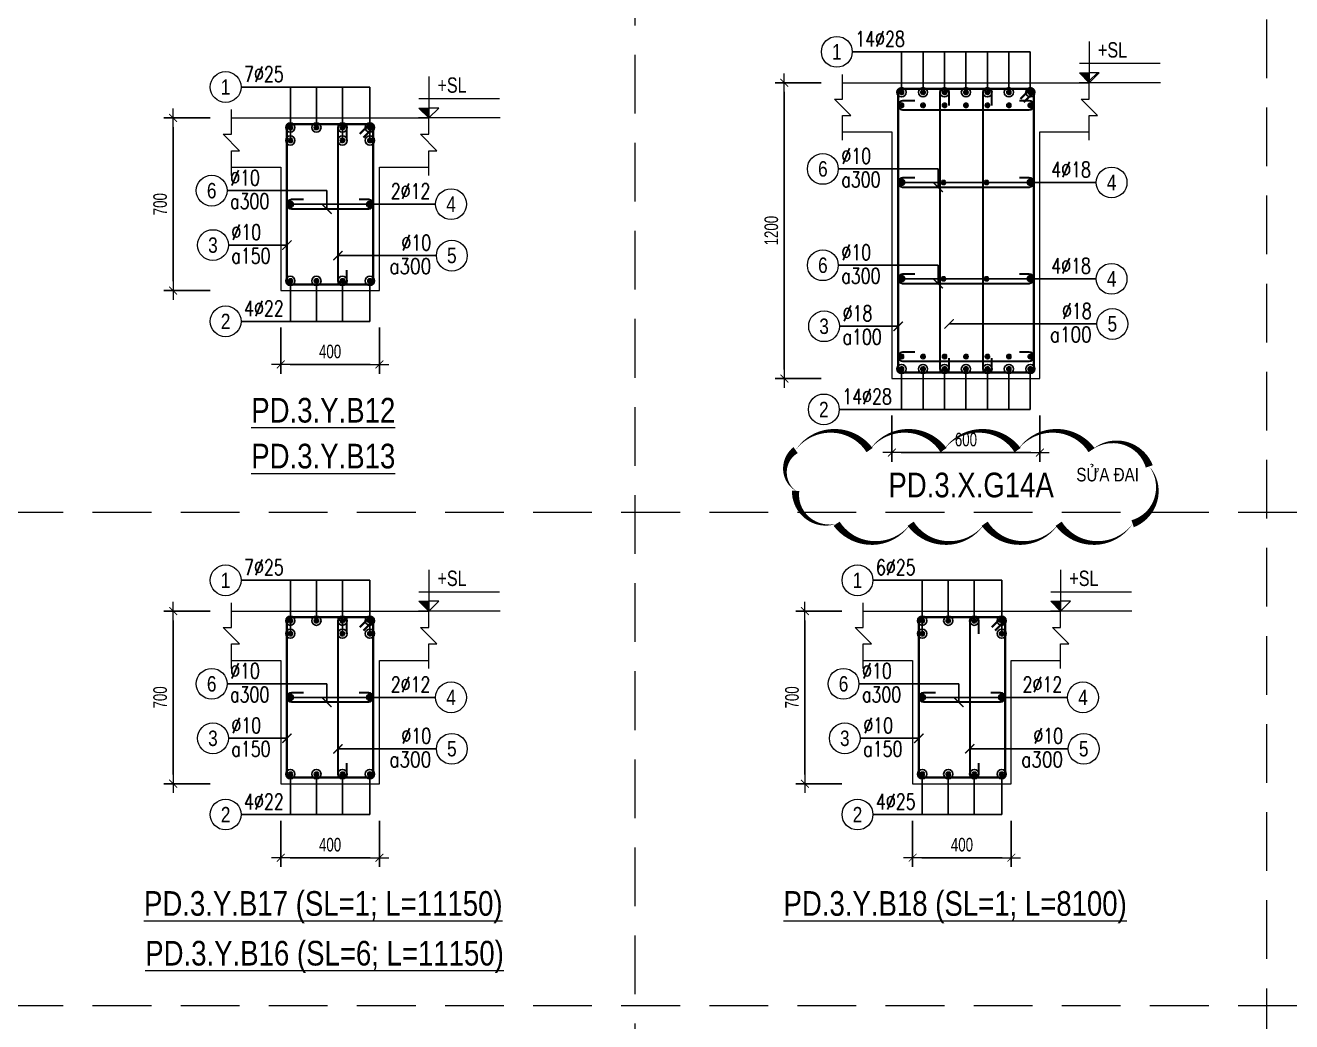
# Model space of a CAD drawing. Header units: millimetres. Extents: x 0 to 264070, y -218202 to 27271.
# Drawn here: x 253915 to 259048, y -197213 to -193173 of the extents above; entities that cross this region are included whole.
import ezdxf
from ezdxf.enums import TextEntityAlignment as Align

# ---------------------------------------------------------------- set-up
doc = ezdxf.new("R2010")
doc.units = ezdxf.units.MM
doc.header["$PDMODE"] = 3
doc.linetypes.add('HIDDEN2', pattern=[4.762499999999999, 3.175, -1.5875])
doc.layers.get('0').update_dxf_attribs({"lineweight": 20})
doc.layers.get('Defpoints').update_dxf_attribs({"color": 151, "lineweight": 9})
for name, color, linetype, lineweight in [('00-TT.Text', 4, 'Continuous', 13), ('NDC_S_ANNO', 7, 'Continuous', 20), ('NDC_S_CONTINUOUS', 3, 'Continuous', 20), ('NDC_S_DIM', 1, 'Continuous', 15), ('NDC_S_HIDDEN', 8, 'HIDDEN2', 13), ('NDC_S_REBAR', 4, 'Continuous', 35), ('NDC_S_STIRRUP', 4, 'Continuous', 40), ('NDC_S_TEXT SYMBOL', 7, 'Continuous', 20), ('NDC_S_THIN LINE', 8, 'Continuous', 9), ('NDC_S_VN TEXT', 7, 'Continuous', 20)]:
    doc.layers.add(name, color=color, linetype=linetype, lineweight=lineweight)
doc.layers.add('2020-08-27', color=3, linetype='Continuous', lineweight=20, plot=False)
doc.styles.add('ARIAL', font='arial.ttf', dxfattribs={"width": 0.8})
doc.styles.add('NDC_ANNO', font='', dxfattribs={"width": 0.8})
doc.styles.add('NDC_DIM', font='', dxfattribs={"width": 0.75})
doc.styles.add('NDC_EN TXT', font='romans.shx', dxfattribs={"width": 0.8})
doc.styles.get('NDC_ANNO').set_extended_font_data('Dotum')
doc.styles.get('NDC_DIM').set_extended_font_data('Dotum')
doc.dimstyles.new('NDC_dim_25', dxfattribs={"dimscale": 25, "dimtxt": 2.2, "dimasz": 1.5, "dimexe": 1.5, "dimexo": 2.5, "dimgap": 1, "dimtad": 1, "dimdec": 0, "dimzin": 0, "dimdsep": 46, "dimtxsty": 'NDC_DIM', "dimblk": 'DIMMARK', "dimcen": 0.09, "dimdle": 1.2, "dimclrd": 1, "dimclre": 1, "dimclrt": 3, "dimadec": 0, "dimazin": 0, "dimtfac": 1, "dimtdec": 0, "dimtix": 1, "dimtofl": 0, "dimtmove": 0, "dimatfit": 3, "dimfxl": 6, "dimfxlon": 1, "dimtolj": 1, "dimtzin": 0, "dimarcsym": 0})

# ---------------------------------------------------------------- blocks, each defined once
blk = doc.blocks.new('DIMMARK')
at = {"layer": 'NDC_S_DIM', "color": 1}
blk.add_line((-1.5, 0), (1, 0), dxfattribs=at)
at = {"layer": 'NDC_S_DIM', "color": 2, "const_width": 0.1}
blk.add_lwpolyline([(-0.4242640687119285, -0.4242640687119285), (0.4242640687119285, 0.4242640687119285)], dxfattribs=at)
blk = doc.blocks.new('kata_block_THEP')
at = {"layer": 'NDC_S_REBAR', "color": 0}
for p, q in [((-0.5, 0), (0.5, 0)), ((-0.3535533905960619, 0.353553390592424), (0.3535533905960619, -0.353553390592424)), ((0.3535533905960619, 0.353553390592424), (-0.3535533905960619, -0.353553390592424)), ((0, 0.5), (0, -0.5))]:
    blk.add_line(p, q, dxfattribs=at)
at = {"layer": 'NDC_S_REBAR', "color": 0, "const_width": 0.08333333333333334}
blk.add_lwpolyline([(-0.5, -1.818989403545856e-12, 1), (0.5000000000145519, -1.818989403545856e-12, 1), (-0.5, -1.818989403545856e-12, 1)], format="xyb", dxfattribs=at)
blk = doc.blocks.new('kata_block_TD')
at = {"color": 6, "linetype": 'ByBlock', "lineweight": -2, "style": 'ARIAL', "width": 0.8}
blk.add_attdef('SECTDET2', text='', height=5, dxfattribs=at).set_placement((0, 7.970649532882817), align=Align.CENTER)
at = {"color": 0, "linetype": 'ByBlock', "lineweight": -2, "style": 'ARIAL', "width": 0.8}
blk.add_attdef('SECTDET1', text='', height=5, dxfattribs=at).set_placement((0, 1.470649532882817), align=Align.CENTER)
at = {"color": 3, "lineweight": 25, "style": 'ARIAL', "width": 0.8}
blk.add_attdef('SSCALE', text='', height=2.5, dxfattribs=at).set_placement((0, -3.998868953555331), align=Align.CENTER)
blk = doc.blocks.new('kata_block_CT')
at = {"layer": 'NDC_S_ANNO'}
blk.add_hatch(color=3, dxfattribs=at).paths.add_polyline_path([(0, 1.596954857557648), (-1.612010908633238, 1.596954857557648), (0, 0)])
at = {"layer": 'NDC_S_ANNO', "ltscale": 50}
h = blk.add_hatch(dxfattribs=at)
h.set_pattern_fill('ANSI31', color=256, scale=1.406250541793835, style=0)
h.set_pattern_definition([(45.00000000000001, (0, 5.456968210637569e-12), (-3.157122508925224, 3.157122508925225), [])])
h.paths.add_polyline_path([(0, 1.596954857557648), (0, 0), (1.612010908924276, 1.596954857557648)])
for p, q in [((-1.592704896858777, 3.140833880479477), (11.46947077315417, 3.140833880479477)), ((11.56125648126181, 5.456968210637569e-12), (-1.63869572513795, 5.456968210637569e-12))]:
    blk.add_line(p, q, dxfattribs=at)
for points in [[(0, 6.69495074864426), (0, 0)], [(0, 0), (-1.612010908924276, 1.596954857557648), (0, 1.596954857557648)], [(0, 0), (1.612010908924276, 1.596954857557648), (0, 1.596954857557648)]]:
    blk.add_lwpolyline(points, dxfattribs=at)
at = {"layer": 'NDC_S_ANNO', "color": 8, "ltscale": 50}
blk.add_lwpolyline([(0, 0), (-1.612010908633238, 1.596954857557648), (0, 1.596954857557648)], dxfattribs=at)
at = {"layer": 'NDC_S_TEXT SYMBOL', "color": 3, "style": 'NDC_ANNO', "width": 0.8}
blk.add_attdef('CT', (1.409564409346785, 4.068271311703938), '', height=2.5, dxfattribs=at)
blk = doc.blocks.new('*D697')
at = {"layer": 'Defpoints', "color": 0, "transparency": 16777216}
for p in [(254950.3534759438, -194248.3408026063), (255350.3534759438, -194248.3408026063), (255350.3534759438, -194548.3408026063)]:
    blk.add_point(p, dxfattribs=at)
at = {"layer": 'NDC_S_DIM', "color": 1, "lineweight": -2, "transparency": 16777216}
for p, q in [((254950.3534759438, -194398.3408026063), (254950.3534759438, -194585.8408026063)), ((255350.3534759438, -194398.3408026063), (255350.3534759438, -194585.8408026063)), ((254987.8534759438, -194548.3408026063), (255312.8534759438, -194548.3408026063))]:
    blk.add_line(p, q, dxfattribs=at)
at = {"layer": 'NDC_S_DIM', "color": 1, "lineweight": -2, "transparency": 16777216, "xscale": 37.5, "yscale": 37.5, "zscale": 37.5, "rotation": 180}
blk.add_blockref('DIMMARK', (254950.3534759438, -194548.3408026063), dxfattribs=at)
at = {"layer": 'NDC_S_DIM', "color": 1, "lineweight": -2, "transparency": 16777216, "xscale": 37.5, "yscale": 37.5, "zscale": 37.5}
blk.add_blockref('DIMMARK', (255350.3534759438, -194548.3408026063), dxfattribs=at)
at = {"layer": 'NDC_S_DIM', "color": 3, "transparency": 16777216, "insert": (255150.3534759438, -194495.8408026063), "char_height": 55.00000000000001, "attachment_point": 5, "style": 'NDC_DIM'}
blk.add_mtext('\\A1;400', dxfattribs=at)
blk = doc.blocks.new('*D698')
at = {"layer": 'Defpoints', "color": 0, "transparency": 16777216}
for p in [(255020.0266004881, -193548.3408026063), (254514.0266004881, -194248.3408026063), (255020.0266004881, -194248.3408026063)]:
    blk.add_point(p, dxfattribs=at)
at = {"layer": 'NDC_S_DIM', "color": 1, "lineweight": -2, "transparency": 16777216}
for p, q in [((254664.0266004881, -193548.3408026063), (254476.5266004881, -193548.3408026063)), ((254514.0266004881, -193585.8408026063), (254514.0266004881, -194210.8408026063)), ((254664.0266004881, -194248.3408026063), (254476.5266004881, -194248.3408026063))]:
    blk.add_line(p, q, dxfattribs=at)
at = {"layer": 'NDC_S_DIM', "color": 1, "lineweight": -2, "transparency": 16777216, "xscale": 37.5, "yscale": 37.5, "zscale": 37.5}
for p, rotation in [((254514.0266004881, -193548.3408026063), 90), ((254514.0266004881, -194248.3408026063), 270)]:
    blk.add_blockref('DIMMARK', p, dxfattribs=dict(at, rotation=rotation))
at = {"layer": 'NDC_S_DIM', "color": 3, "transparency": 16777216, "insert": (254461.5266004882, -193898.3408026063), "char_height": 55.00000000000001, "attachment_point": 5, "rotation": 90, "style": 'NDC_DIM'}
blk.add_mtext('\\A1;700', dxfattribs=at)
blk = doc.blocks.new('*U240')
blk.add_circle((-2.5, 0), 2.5)
at = {"layer": 'NDC_S_VN TEXT', "color": 3, "style": 'NDC_EN TXT', "width": 0.75}
blk.add_attdef('DK1', (0.5, 0.8455043070534884), '', height=2.5, dxfattribs=at)
at = {"layer": 'NDC_S_VN TEXT', "color": 7, "style": 'ARIAL', "width": 0.8}
blk.add_attdef('SH2', text='', height=2.5, dxfattribs=at).set_placement((-2.5, 0), align=Align.MIDDLE)
blk = doc.blocks.new('*U241')
blk.add_circle((-2.5, 0), 2.5)
at = {"layer": 'NDC_S_VN TEXT', "color": 3, "style": 'NDC_EN TXT', "width": 0.75}
for tag, p in [('DK1', (0.5, 0.8455043070534884)), ('KC1', (0.5, -2.972544307831413))]:
    blk.add_attdef(tag, p, '', height=2.5, dxfattribs=at)
at = {"layer": 'NDC_S_VN TEXT', "color": 7, "style": 'ARIAL', "width": 0.8}
blk.add_attdef('SH2', text='', height=2.5, dxfattribs=at).set_placement((-2.5, 0), align=Align.MIDDLE)
blk = doc.blocks.new('*U239')
blk.add_circle((2.5, 0), 2.5)
at = {"layer": 'NDC_S_VN TEXT', "color": 3, "style": 'NDC_EN TXT', "width": 0.75}
blk.add_attdef('DK2', text='', height=2.5, dxfattribs=at).set_placement((-0.85, 0.8455043070534884), align=Align.RIGHT)
at = {"layer": 'NDC_S_VN TEXT', "color": 7, "style": 'ARIAL', "width": 0.8}
blk.add_attdef('SH3', text='', height=2.5, dxfattribs=at).set_placement((2.5, 0), align=Align.MIDDLE)
blk = doc.blocks.new('*U321')
blk.add_circle((2.5, 0), 2.5)
at = {"layer": 'NDC_S_VN TEXT', "color": 3, "style": 'NDC_EN TXT'}
for tag, width, p in [('DK2', 0.75, (-0.85, 0.8455043070534884)), ('KC2', 0.8, (-0.85, -2.972544307831413))]:
    blk.add_attdef(tag, text='', height=2.5, dxfattribs=dict(at, width=width)).set_placement(p, align=Align.RIGHT)
at = {"layer": 'NDC_S_VN TEXT', "color": 7, "style": 'ARIAL', "width": 0.8}
blk.add_attdef('SH3', text='', height=2.5, dxfattribs=at).set_placement((2.5, 0), align=Align.MIDDLE)
blk = doc.blocks.new('*D703')
at = {"layer": 'Defpoints', "color": 0, "transparency": 16777216}
for p in [(255020.0266004882, -195548.340802604), (254514.0266004882, -196248.340802604), (255020.0266004882, -196248.340802604)]:
    blk.add_point(p, dxfattribs=at)
at = {"layer": 'NDC_S_DIM', "color": 1, "lineweight": -2, "transparency": 16777216}
for p, q in [((254664.0266004882, -195548.340802604), (254476.5266004882, -195548.340802604)), ((254514.0266004882, -195585.840802604), (254514.0266004882, -196210.840802604)), ((254664.0266004882, -196248.340802604), (254476.5266004882, -196248.340802604))]:
    blk.add_line(p, q, dxfattribs=at)
at = {"layer": 'NDC_S_DIM', "color": 1, "lineweight": -2, "transparency": 16777216, "xscale": 37.5, "yscale": 37.5, "zscale": 37.5}
for p, rotation in [((254514.0266004882, -195548.340802604), 90), ((254514.0266004882, -196248.340802604), 270)]:
    blk.add_blockref('DIMMARK', p, dxfattribs=dict(at, rotation=rotation))
at = {"layer": 'NDC_S_DIM', "color": 3, "transparency": 16777216, "insert": (254461.5266004882, -195898.340802604), "char_height": 55.00000000000001, "attachment_point": 5, "rotation": 90, "style": 'NDC_DIM'}
blk.add_mtext('\\A1;700', dxfattribs=at)
blk = doc.blocks.new('*D704')
at = {"layer": 'Defpoints', "color": 0, "transparency": 16777216}
for p in [(254950.3534759438, -196248.340802604), (255350.3534759438, -196248.340802604), (255350.3534759438, -196548.340802604)]:
    blk.add_point(p, dxfattribs=at)
at = {"layer": 'NDC_S_DIM', "color": 1, "lineweight": -2, "transparency": 16777216}
for p, q in [((254950.3534759438, -196398.340802604), (254950.3534759438, -196585.840802604)), ((255350.3534759438, -196398.340802604), (255350.3534759438, -196585.840802604)), ((254987.8534759438, -196548.340802604), (255312.8534759438, -196548.340802604))]:
    blk.add_line(p, q, dxfattribs=at)
at = {"layer": 'NDC_S_DIM', "color": 1, "lineweight": -2, "transparency": 16777216, "xscale": 37.5, "yscale": 37.5, "zscale": 37.5, "rotation": 180}
blk.add_blockref('DIMMARK', (254950.3534759438, -196548.340802604), dxfattribs=at)
at = {"layer": 'NDC_S_DIM', "color": 1, "lineweight": -2, "transparency": 16777216, "xscale": 37.5, "yscale": 37.5, "zscale": 37.5}
blk.add_blockref('DIMMARK', (255350.3534759438, -196548.340802604), dxfattribs=at)
at = {"layer": 'NDC_S_DIM', "color": 3, "transparency": 16777216, "insert": (255150.3534759438, -196495.840802604), "char_height": 55.00000000000001, "attachment_point": 5, "style": 'NDC_DIM'}
blk.add_mtext('\\A1;400', dxfattribs=at)
blk = doc.blocks.new('*D705')
at = {"layer": 'Defpoints', "color": 0, "transparency": 16777216}
for p in [(257511.8644133124, -196248.340802604), (257911.8644133124, -196248.340802604), (257911.8644133124, -196548.340802604)]:
    blk.add_point(p, dxfattribs=at)
at = {"layer": 'NDC_S_DIM', "color": 1, "lineweight": -2, "transparency": 16777216}
for p, q in [((257511.8644133124, -196398.340802604), (257511.8644133124, -196585.840802604)), ((257911.8644133124, -196398.340802604), (257911.8644133124, -196585.840802604)), ((257549.3644133124, -196548.340802604), (257874.3644133124, -196548.340802604))]:
    blk.add_line(p, q, dxfattribs=at)
at = {"layer": 'NDC_S_DIM', "color": 1, "lineweight": -2, "transparency": 16777216, "xscale": 37.5, "yscale": 37.5, "zscale": 37.5, "rotation": 180}
blk.add_blockref('DIMMARK', (257511.8644133124, -196548.340802604), dxfattribs=at)
at = {"layer": 'NDC_S_DIM', "color": 1, "lineweight": -2, "transparency": 16777216, "xscale": 37.5, "yscale": 37.5, "zscale": 37.5}
blk.add_blockref('DIMMARK', (257911.8644133124, -196548.340802604), dxfattribs=at)
at = {"layer": 'NDC_S_DIM', "color": 3, "transparency": 16777216, "insert": (257711.8644133124, -196495.840802604), "char_height": 55.00000000000001, "attachment_point": 5, "style": 'NDC_DIM'}
blk.add_mtext('\\A1;400', dxfattribs=at)
blk = doc.blocks.new('*D706')
at = {"layer": 'Defpoints', "color": 0, "transparency": 16777216}
for p in [(257581.5375378568, -195548.340802604), (257075.5375378568, -196248.340802604), (257581.5375378568, -196248.340802604)]:
    blk.add_point(p, dxfattribs=at)
at = {"layer": 'NDC_S_DIM', "color": 1, "lineweight": -2, "transparency": 16777216}
for p, q in [((257225.5375378568, -195548.340802604), (257038.0375378568, -195548.340802604)), ((257075.5375378568, -195585.840802604), (257075.5375378568, -196210.840802604)), ((257225.5375378568, -196248.340802604), (257038.0375378568, -196248.340802604))]:
    blk.add_line(p, q, dxfattribs=at)
at = {"layer": 'NDC_S_DIM', "color": 1, "lineweight": -2, "transparency": 16777216, "xscale": 37.5, "yscale": 37.5, "zscale": 37.5}
for p, rotation in [((257075.5375378568, -195548.340802604), 90), ((257075.5375378568, -196248.340802604), 270)]:
    blk.add_blockref('DIMMARK', p, dxfattribs=dict(at, rotation=rotation))
at = {"layer": 'NDC_S_DIM', "color": 3, "transparency": 16777216, "insert": (257023.0375378568, -195898.340802604), "char_height": 55.00000000000001, "attachment_point": 5, "rotation": 90, "style": 'NDC_DIM'}
blk.add_mtext('\\A1;700', dxfattribs=at)
blk = doc.blocks.new('*D980')
at = {"layer": 'Defpoints', "color": 0, "transparency": 16777216}
for p in [(257428.002521166, -194605.544771642), (258028.002521166, -194605.544771642), (258028.002521166, -194905.544771642)]:
    blk.add_point(p, dxfattribs=at)
at = {"layer": 'NDC_S_DIM', "color": 1, "lineweight": -2, "transparency": 16777216}
for p, q in [((257428.002521166, -194755.544771642), (257428.002521166, -194943.044771642)), ((258028.002521166, -194755.544771642), (258028.002521166, -194943.044771642)), ((257465.502521166, -194905.544771642), (257990.502521166, -194905.544771642))]:
    blk.add_line(p, q, dxfattribs=at)
at = {"layer": 'NDC_S_DIM', "color": 1, "lineweight": -2, "transparency": 16777216, "xscale": 37.5, "yscale": 37.5, "zscale": 37.5, "rotation": 180}
blk.add_blockref('DIMMARK', (257428.002521166, -194905.544771642), dxfattribs=at)
at = {"layer": 'NDC_S_DIM', "color": 1, "lineweight": -2, "transparency": 16777216, "xscale": 37.5, "yscale": 37.5, "zscale": 37.5}
blk.add_blockref('DIMMARK', (258028.002521166, -194905.544771642), dxfattribs=at)
at = {"layer": 'NDC_S_DIM', "color": 3, "transparency": 16777216, "insert": (257728.002521166, -194853.044771642), "char_height": 55.00000000000001, "attachment_point": 5, "style": 'NDC_DIM'}
blk.add_mtext('\\A1;600', dxfattribs=at)
blk = doc.blocks.new('*D981')
at = {"layer": 'Defpoints', "color": 0, "transparency": 16777216}
for p in [(257497.6756457103, -193405.544771642), (256991.6756457128, -194605.544771642), (257497.6756457103, -194605.544771642)]:
    blk.add_point(p, dxfattribs=at)
at = {"layer": 'NDC_S_DIM', "color": 1, "lineweight": -2, "transparency": 16777216}
for p, q in [((257141.6756457128, -193405.544771642), (256954.1756457128, -193405.544771642)), ((256991.6756457128, -193443.044771642), (256991.6756457128, -194568.044771642)), ((257141.6756457128, -194605.544771642), (256954.1756457128, -194605.544771642))]:
    blk.add_line(p, q, dxfattribs=at)
at = {"layer": 'NDC_S_DIM', "color": 1, "lineweight": -2, "transparency": 16777216, "xscale": 37.5, "yscale": 37.5, "zscale": 37.5}
for p, rotation in [((256991.6756457128, -193405.544771642), 90), ((256991.6756457128, -194605.544771642), 270)]:
    blk.add_blockref('DIMMARK', p, dxfattribs=dict(at, rotation=rotation))
at = {"layer": 'NDC_S_DIM', "color": 3, "transparency": 16777216, "insert": (256939.1756457128, -194005.544771642), "char_height": 55.00000000000001, "attachment_point": 5, "rotation": 90, "style": 'NDC_DIM'}
blk.add_mtext('\\A1;1200', dxfattribs=at)

msp = doc.modelspace()

# ---------------------------------------------------------------- linework, layer by layer
at = {"layer": '2020-08-27'}
msp.add_lwpolyline([(257037.4150621351, -194895.4779374106, 0, 30, -0.52056705), (257337.4150621351, -194895.4779374106, 0, 30, -0.52056705), (257637.4150621351, -194895.4779374106, 0, 30, -0.52056705), (257937.4150621351, -194895.4779374106, 0, 30, -0.52056705), (258237.4150621351, -194895.4779374106, 0, 30, -0.52056705), (258471.2574765561, -194961.6355229896, 0, 30, -0.52056705), (258403.7490381859, -195194.1270846194, 0, 30, -0.52056705), (258103.7490381859, -195194.1270846194, 0, 30, -0.52056705), (257803.7490381859, -195194.1270846194, 0, 30, -0.52056705), (257503.7490381859, -195194.1270846194, 0, 30, -0.52056705), (257203.7490381859, -195194.1270846194, 0, 30, -0.52056705), (257037.4150621351, -195060.4610606702, 0, 30, -0.52056705)], format="xyseb", close=True, dxfattribs=at)
at = {"layer": 'NDC_S_CONTINUOUS'}
for points in [[(257228.002521166, -193405.544771642), (257428.002521166, -193405.544771642), (257428.002521166, -193405.544771642), (258028.002521166, -193405.544771642), (258028.002521166, -193405.544771642), (258228.002521166, -193405.544771642)], [(254750.3534759438, -193548.3408026063), (254950.3534759438, -193548.3408026063), (254950.3534759438, -193548.3408026063), (255350.3534759438, -193548.3408026063), (255350.3534759438, -193548.3408026063), (255550.3534759438, -193548.3408026063)], [(257228.002521166, -193605.544771642), (257428.002521166, -193605.544771642), (257428.002521166, -194605.544771642), (258028.002521166, -194605.544771642), (258028.002521166, -193605.544771642), (258228.002521166, -193605.544771642)], [(254750.3534759438, -193748.3408026063), (254950.3534759438, -193748.3408026063), (254950.3534759438, -194248.3408026063), (255350.3534759438, -194248.3408026063), (255350.3534759438, -193748.3408026063), (255550.3534759438, -193748.3408026063)], [(254750.3534759438, -195548.340802604), (254950.3534759438, -195548.340802604), (254950.3534759438, -195548.340802604), (255350.3534759438, -195548.340802604), (255350.3534759438, -195548.340802604), (255550.3534759438, -195548.340802604)], [(257311.8644133124, -195548.340802604), (257511.8644133124, -195548.340802604), (257511.8644133124, -195548.340802604), (257911.8644133124, -195548.340802604), (257911.8644133124, -195548.340802604), (258111.8644133124, -195548.340802604)], [(254750.3534759438, -195748.340802604), (254950.3534759438, -195748.340802604), (254950.3534759438, -196248.340802604), (255350.3534759438, -196248.340802604), (255350.3534759438, -195748.340802604), (255550.3534759438, -195748.340802604)], [(257311.8644133124, -195748.340802604), (257511.8644133124, -195748.340802604), (257511.8644133124, -196248.340802604), (257911.8644133124, -196248.340802604), (257911.8644133124, -195748.340802604), (258111.8644133124, -195748.340802604)]]:
    msp.add_lwpolyline(points, dxfattribs=at)
at = {"layer": 'NDC_S_HIDDEN', "ltscale": 75}
for p, q in [((256385.4292364562, -191149.0592886423), (256385.4292364563, -201149.0592886309)), ((258946.9401738248, -193149.05928864), (258946.9401738248, -201149.0592886309)), ((264069.962048562, -195149.0592886377), (246139.3854869821, -195149.0592886377)), ((264069.962048562, -197149.0592886354), (246139.3854869821, -197149.0592886354))]:
    msp.add_line(p, q, dxfattribs=at)
at = {"layer": 'NDC_S_REBAR'}
for points in [[(257659.434521166, -193497.8894615753), (257659.434521166, -193448.9762917654, 0.9999999999999999), (257622.5705211659, -193448.9762917654), (257622.5705211659, -194562.112771642, 0.9999999999999999), (257659.434521166, -194562.112771642), (257659.434521166, -194522.8558806331, -0.414213562)], [(257833.5675247046, -193497.8894615753), (257833.5675247046, -193448.9762917654, 0.9999999999999999), (257796.7035247046, -193448.9762917654), (257796.7035247046, -194562.1127716419, 0.9999999999999999), (257833.5675247046, -194562.1127716419), (257833.5675247046, -194522.8558806331, -0.414213562)], [(257520.3476909759, -193478.9948046061), (257471.434521166, -193478.9948046061, 0.9999999999999999), (257471.434521166, -193515.8588046061), (257984.570521166, -193515.8588046061, 0.9999999999999999), (257984.570521166, -193478.9948046061), (257945.3136301572, -193478.9948046061, -0.414213562)], [(255218.7854759438, -193640.6854925396), (255218.7854759438, -193591.7723227298, 0.9999999999999999), (255181.9214759438, -193591.7723227298), (255181.9214759438, -194204.9088026062, 0.9999999999999999), (255218.7854759438, -194204.9088026062), (255218.7854759438, -194165.6519115974, -0.414213562)], [(257520.3476909759, -193791.7794383087), (257471.434521166, -193791.7794383087, 0.9999999999999999), (257471.434521166, -193828.6434383087), (257984.570521166, -193828.6434383087, 0.9999999999999999), (257984.570521166, -193791.7794383087), (257945.3136301572, -193791.7794383087, -0.414213562)], [(255042.6986457537, -193879.9088026063), (254993.7854759438, -193879.9088026063, 0.9999999999999999), (254993.7854759438, -193916.7728026063), (255306.9214759438, -193916.7728026063, 0.9999999999999999), (255306.9214759438, -193879.9088026063), (255267.664584935, -193879.9088026063, -0.414213562)], [(257520.3476909759, -194182.4461049753), (257471.434521166, -194182.4461049753, 0.9999999999999999), (257471.434521166, -194219.3101049754), (257984.570521166, -194219.3101049754, 0.9999999999999999), (257984.570521166, -194182.4461049753), (257945.3136301572, -194182.4461049753, -0.414213562)], [(257520.3476909759, -194497.8000802208), (257471.434521166, -194497.8000802208, 0.9999999999999999), (257471.434521166, -194534.6640802209), (257984.570521166, -194534.6640802209, 0.9999999999999999), (257984.570521166, -194497.8000802208), (257945.3136301572, -194497.8000802208, -0.414213562)], [(255218.7854759439, -195640.6854925373), (255218.7854759439, -195591.7723227275, 0.9999999999999999), (255181.9214759438, -195591.7723227275), (255181.9214759438, -196204.9088026039, 0.9999999999999999), (255218.7854759439, -196204.9088026039), (255218.7854759439, -196165.6519115951, -0.414213562)], [(257780.2964133125, -195640.6854925373), (257780.2964133125, -195591.7723227275, 0.9999999999999999), (257743.4324133124, -195591.7723227275), (257743.4324133124, -196204.9088026039, 0.9999999999999999), (257780.2964133125, -196204.9088026039), (257780.2964133125, -196165.6519115951, -0.414213562)], [(255042.6986457537, -195879.908802604), (254993.7854759439, -195879.908802604, 0.9999999999999999), (254993.7854759439, -195916.772802604), (255306.9214759438, -195916.772802604, 0.9999999999999999), (255306.9214759438, -195879.908802604), (255267.664584935, -195879.908802604, -0.414213562)], [(257604.2095831223, -195879.908802604), (257555.2964133125, -195879.908802604, 0.9999999999999999), (257555.2964133125, -195916.772802604), (257868.4324133124, -195916.772802604, 0.9999999999999999), (257868.4324133124, -195879.908802604), (257829.1755223036, -195879.908802604, -0.414213562)]]:
    msp.add_lwpolyline(points, format="xyb", dxfattribs=at)
at = {"layer": 'NDC_S_STIRRUP'}
for points in [[(257949.002521166, -193470.544771642), (257989.002521166, -193430.544771642, -0.414213562), (258003.002521166, -193444.544771642), (258003.002521166, -194566.544771642, -0.414213562), (257989.002521166, -194580.544771642), (257467.002521166, -194580.544771642, -0.414213562), (257453.002521166, -194566.544771642), (257453.002521166, -193444.544771642, -0.414213562), (257467.002521166, -193430.544771642), (257989.002521166, -193430.544771642, -0.414213562), (258003.002521166, -193444.544771642), (257963.002521166, -193484.544771642)], [(255271.3534759438, -193613.3408026063), (255311.3534759438, -193573.3408026063, -0.414213562), (255325.3534759438, -193587.3408026063), (255325.3534759438, -194209.3408026063, -0.414213562), (255311.3534759438, -194223.3408026063), (254989.3534759438, -194223.3408026063, -0.414213562), (254975.3534759438, -194209.3408026063), (254975.3534759438, -193587.3408026063, -0.414213562), (254989.3534759438, -193573.3408026063), (255311.3534759438, -193573.3408026063, -0.414213562), (255325.3534759438, -193587.3408026063), (255285.3534759438, -193627.3408026063)], [(255271.3534759438, -195613.340802604), (255311.3534759438, -195573.340802604, -0.414213562), (255325.3534759438, -195587.340802604), (255325.3534759438, -196209.340802604, -0.414213562), (255311.3534759438, -196223.340802604), (254989.3534759438, -196223.340802604, -0.414213562), (254975.3534759438, -196209.340802604), (254975.3534759438, -195587.340802604, -0.414213562), (254989.3534759438, -195573.340802604), (255311.3534759438, -195573.340802604, -0.414213562), (255325.3534759438, -195587.340802604), (255285.3534759438, -195627.340802604)], [(257832.8644133124, -195613.340802604), (257872.8644133124, -195573.340802604, -0.414213562), (257886.8644133124, -195587.340802604), (257886.8644133124, -196209.340802604, -0.414213562), (257872.8644133124, -196223.340802604), (257550.8644133124, -196223.340802604, -0.414213562), (257536.8644133124, -196209.340802604), (257536.8644133124, -195587.340802604, -0.414213562), (257550.8644133124, -195573.340802604), (257872.8644133124, -195573.340802604, -0.414213562), (257886.8644133124, -195587.340802604), (257846.8644133124, -195627.340802604)]]:
    msp.add_lwpolyline(points, format="xyb", dxfattribs=at)
at = {"layer": 'NDC_S_THIN LINE'}
for points in [[(257228.002521166, -193638.8781049753), (257228.002521166, -193538.8781049753), (257261.3358544994, -193538.8781049753), (257194.6691878326, -193472.2114383086), (257228.002521166, -193472.2114383086), (257228.002521166, -193372.2114383086)], [(258228.002521166, -193638.8781049753), (258228.002521166, -193538.8781049753), (258261.3358544994, -193538.8781049753), (258194.6691878326, -193472.2114383086), (258228.002521166, -193472.2114383086), (258228.002521166, -193372.2114383086)], [(254750.3534759438, -193781.6741359396), (254750.3534759438, -193681.6741359396), (254783.6868092772, -193681.6741359396), (254717.0201426105, -193615.0074692729), (254750.3534759438, -193615.0074692729), (254750.3534759438, -193515.0074692729)], [(255550.3534759438, -193781.6741359396), (255550.3534759438, -193681.6741359396), (255583.6868092772, -193681.6741359396), (255517.0201426105, -193615.0074692729), (255550.3534759438, -193615.0074692729), (255550.3534759438, -193515.0074692729)], [(254750.3534759438, -195781.6741359373), (254750.3534759438, -195681.6741359373), (254783.6868092772, -195681.6741359373), (254717.0201426105, -195615.0074692706), (254750.3534759438, -195615.0074692706), (254750.3534759438, -195515.0074692706)], [(255550.3534759438, -195781.6741359373), (255550.3534759438, -195681.6741359373), (255583.6868092772, -195681.6741359373), (255517.0201426105, -195615.0074692706), (255550.3534759438, -195615.0074692706), (255550.3534759438, -195515.0074692706)], [(257311.8644133124, -195781.6741359373), (257311.8644133124, -195681.6741359373), (257345.1977466458, -195681.6741359373), (257278.5310799791, -195615.0074692706), (257311.8644133124, -195615.0074692706), (257311.8644133124, -195515.0074692706)], [(258111.8644133124, -195781.6741359373), (258111.8644133124, -195681.6741359373), (258145.1977466458, -195681.6741359373), (258078.5310799791, -195615.0074692706), (258111.8644133124, -195615.0074692706), (258111.8644133124, -195515.0074692706)]]:
    msp.add_lwpolyline(points, dxfattribs=at)

# ---------------------------------------------------------------- block references
at = {"layer": 'NDC_S_REBAR', "xscale": 22, "yscale": 22, "zscale": 22}
for p in [(257467.002521166, -193444.544771642), (257554.002521166, -193444.544771642), (257641.0025211659, -193444.544771642), (257728.0025211659, -193444.544771642), (257815.0025211659, -193444.544771642), (257902.0025211659, -193444.544771642), (257989.002521166, -193444.544771642), (257467.002521166, -193497.4268046062), (257554.002521166, -193497.4268046062), (257641.0025211659, -193497.4268046062), (257728.0025211659, -193497.4268046062), (257815.0025211659, -193497.4268046062), (257902.0025211659, -193497.4268046062), (257989.002521166, -193497.4268046062), (257989.0025211658, -193497.4268046062), (255311.3534759438, -193587.3408026063), (254989.3534759438, -193639.7493944177), (255311.3534759438, -193639.7493944177), (257989.002521166, -193810.2114383087), (255311.3534759438, -193898.3408026063), (255094.8534759438, -194209.3408026063), (255200.3534759438, -194209.3408026063), (255311.3534759438, -194209.3408026063), (257989.002521166, -194200.8781049753), (257467.002521166, -194516.2320802208), (257554.002521166, -194516.2320802208), (257641.0025211659, -194516.2320802208), (257728.0025211659, -194516.2320802208), (257815.0025211659, -194516.2320802208), (257902.0025211659, -194516.2320802208), (257989.002521166, -194516.2320802208), (257467.002521166, -194566.544771642), (257554.002521166, -194566.544771642), (257641.0025211659, -194566.544771642), (257728.0025211659, -194566.544771642), (257815.0025211659, -194566.544771642), (257902.0025211659, -194566.544771642), (257989.002521166, -194566.544771642), (255311.3534759438, -195587.340802604), (257872.8644133124, -195587.340802604), (254989.3534759438, -195639.7493944154), (255311.3534759438, -195639.7493944154), (257550.8644133124, -195639.7493944154), (257872.8644133124, -195639.7493944154), (255311.3534759438, -195898.340802604), (257872.8644133124, -195898.340802604), (255094.8534759438, -196209.340802604), (255200.3534759438, -196209.340802604), (255311.3534759438, -196209.340802604), (257656.3644133124, -196209.340802604), (257761.8644133124, -196209.340802604), (257872.8644133124, -196209.340802604)]:
    msp.add_blockref('kata_block_THEP', p, dxfattribs=at)
at = {"layer": 'NDC_S_REBAR', "color": 3, "xscale": 22, "yscale": 22, "zscale": 22}
for p in [(254989.3534759438, -193587.3408026063), (257467.002521166, -193810.2114383087), (257636.5705211659, -193810.2114383087), (257810.7035247046, -193810.2114383087), (254989.3534759438, -193898.3408026063), (254989.3534759438, -194209.3408026063), (257467.002521166, -194200.8781049753), (257636.5705211659, -194200.8781049753), (257810.7035247046, -194200.8781049753), (254989.3534759438, -195587.340802604), (257550.8644133124, -195587.340802604), (254989.3534759438, -195898.340802604), (257550.8644133124, -195898.340802604), (254989.3534759438, -196209.340802604), (257550.8644133124, -196209.340802604)]:
    msp.add_blockref('kata_block_THEP', p, dxfattribs=at)
at = {"layer": 'NDC_S_REBAR', "xscale": -22, "yscale": 22, "zscale": 22, "rotation": 180}
for p in [(255094.8534759438, -193587.3408026063), (255200.3534759438, -193587.3408026063), (255200.3534759438, -193639.7493944177), (255094.8534759438, -195587.340802604), (255200.3534759438, -195587.340802604), (257656.3644133124, -195587.340802604), (257761.8644133124, -195587.340802604), (255200.3534759438, -195639.7493944154)]:
    msp.add_blockref('kata_block_THEP', p, dxfattribs=at)
at = {"layer": 'NDC_S_THIN LINE', "xscale": 25, "yscale": 25, "zscale": 25}
for name, p, values in [('*U240', (257267.002521166, -193280.544771642), {'SH2': '1', 'DK1': '14%%c28'}), ('*U240', (254789.3534759438, -193423.3408026063), {'SH2': '1', 'DK1': '7%%c25'}), ('*U241', (257210.502521166, -193755.2114383087), {'SH2': '6', 'DK1': '%%c10', 'KC1': 'a300'}), ('*U239', (258255.8927649636, -193810.2114383087), {'SH3': '4', 'DK2': '4%%c18'}), ('*U241', (254732.8534759438, -193843.3408026063), {'SH2': '6', 'DK1': '%%c10', 'KC1': 'a300'}), ('*U239', (255578.2437197414, -193898.3408026063), {'SH3': '4', 'DK2': '2%%c12'}), ('*U241', (254737.8534759438, -194064.1614732158), {'SH2': '3', 'DK1': '%%c10', 'KC1': 'a150'}), ('*U321', (255581.4096748081, -194106.8079307856), {'SH3': '5', 'DK2': '%%c10', 'KC2': 'a300'}), ('*U241', (257210.502521166, -194145.8781049753), {'SH2': '6', 'DK1': '%%c10', 'KC1': 'a300'}), ('*U239', (258255.8927649636, -194200.8781049753), {'SH3': '4', 'DK2': '4%%c18'}), ('*U240', (254789.3534759438, -194373.3408026063), {'SH2': '2', 'DK1': '4%%c22'}), ('*U321', (258259.0587200302, -194383.8749667694), {'SH3': '5', 'DK2': '%%c18', 'KC2': 'a100'}), ('*U241', (257215.502521166, -194393.2819169788), {'SH2': '3', 'DK1': '%%c18', 'KC1': 'a100'}), ('*U240', (257214.4047055821, -194730.544771642), {'SH2': '2', 'DK1': '14%%c28'}), ('*U240', (254789.3534759438, -195423.340802604), {'SH2': '1', 'DK1': '7%%c25'}), ('*U240', (257350.8644133124, -195423.340802604), {'SH2': '1', 'DK1': '6%%c25'}), ('*U241', (254732.8534759438, -195843.340802604), {'SH2': '6', 'DK1': '%%c10', 'KC1': 'a300'}), ('*U241', (257294.3644133124, -195843.340802604), {'SH2': '6', 'DK1': '%%c10', 'KC1': 'a300'}), ('*U239', (255578.2437197414, -195898.340802604), {'SH3': '4', 'DK2': '2%%c12'}), ('*U239', (258139.75465711, -195898.340802604), {'SH3': '4', 'DK2': '2%%c12'}), ('*U241', (254737.8534759438, -196064.1614732135), {'SH2': '3', 'DK1': '%%c10', 'KC1': 'a150'}), ('*U241', (257299.3644133124, -196064.1614732135), {'SH2': '3', 'DK1': '%%c10', 'KC1': 'a150'}), ('*U321', (255581.4096748081, -196106.8079307833), {'SH3': '5', 'DK2': '%%c10', 'KC2': 'a300'}), ('*U321', (258142.9206121767, -196106.8079307833), {'SH3': '5', 'DK2': '%%c10', 'KC2': 'a300'}), ('*U240', (254789.3534759438, -196373.340802604), {'SH2': '2', 'DK1': '4%%c22'}), ('*U240', (257350.8644133124, -196373.340802604), {'SH2': '2', 'DK1': '4%%c25'})]:
    msp.add_blockref(name, p, dxfattribs=at).add_auto_attribs(values)
at = {"layer": 'NDC_S_VN TEXT', "xscale": 25, "yscale": 25, "zscale": 25}
for p in [(258228.002521166, -193405.544771642), (255550.3534759438, -193548.3408026063), (255550.3534759438, -195548.340802604), (258111.8644133124, -195548.340802604)]:
    msp.add_blockref('kata_block_CT', p, dxfattribs=at).add_auto_attribs({'CT': '+SL'})
at = {"layer": 'NDC_S_VN TEXT'}
ref = msp.add_blockref('kata_block_TD', (255122.7686196367, -194813.2464495433), dxfattribs=dict(at, xscale=20, yscale=20, zscale=20))
ref.add_attrib('SECTDET1', '%%uPD.3.Y.B12', dxfattribs={"layer": '0', "color": 0, "linetype": 'ByBlock', "lineweight": -2, "height": 100, "style": 'ARIAL', "width": 0.8}).set_placement((255122.7686196367, -194783.8334588856), align=Align.CENTER)
ref = msp.add_blockref('kata_block_TD', (255122.7686196367, -194999.1493380191), dxfattribs=dict(at, xscale=20, yscale=20, zscale=20))
ref.add_attrib('SECTDET1', '%%uPD.3.Y.B13', dxfattribs={"layer": '0', "color": 0, "linetype": 'ByBlock', "lineweight": -2, "height": 100, "style": 'ARIAL', "width": 0.8}).set_placement((255122.7686196367, -194969.7363473615), align=Align.CENTER)
ref = msp.add_blockref('kata_block_TD', (257748.9779744119, -195116.4570545603), dxfattribs=dict(at, xscale=20, yscale=20, zscale=20))
ref.add_attrib('SECTDET1', 'PD.3.X.G14A', dxfattribs={"layer": '0', "color": 0, "linetype": 'ByBlock', "lineweight": -2, "height": 100, "style": 'ARIAL', "width": 0.8}).set_placement((257748.9779744119, -195087.0440639026), align=Align.CENTER)
ref = msp.add_blockref('kata_block_TD', (255122.7686196367, -196813.246449541), dxfattribs=dict(at, xscale=20, yscale=20, zscale=20))
ref.add_attrib('SECTDET1', '%%uPD.3.Y.B17 (SL=1; L=11150)', dxfattribs={"layer": '0', "color": 0, "linetype": 'ByBlock', "lineweight": -2, "height": 100, "style": 'ARIAL', "width": 0.8}).set_placement((255122.7686196367, -196783.8334588833), align=Align.CENTER)
ref = msp.add_blockref('kata_block_TD', (257684.2795570053, -196813.246449541), dxfattribs=dict(at, xscale=20, yscale=20, zscale=20))
ref.add_attrib('SECTDET1', '%%uPD.3.Y.B18 (SL=1; L=8100)', dxfattribs={"layer": '0', "color": 0, "linetype": 'ByBlock', "lineweight": -2, "height": 100, "style": 'ARIAL', "width": 0.8}).set_placement((257684.2795570053, -196783.8334588833), align=Align.CENTER)
ref = msp.add_blockref('kata_block_TD', (255127.8423752459, -197014.9920622185), dxfattribs=dict(at, xscale=20, yscale=20, zscale=20))
ref.add_attrib('SECTDET1', '%%uPD.3.Y.B16 (SL=6; L=11150)', dxfattribs={"layer": '0', "color": 0, "linetype": 'ByBlock', "lineweight": -2, "height": 100, "style": 'ARIAL', "width": 0.8}).set_placement((255127.8423752459, -196985.5790715608), align=Align.CENTER)

# ---------------------------------------------------------------- texts
at = {"layer": '00-TT.Text', "color": 3, "style": 'ARIAL', "width": 0.8}
msp.add_text('SỬA ĐAI', height=55.00000000000001, dxfattribs=at).set_placement((258175.4394812407, -195022.5420452376))

# ---------------------------------------------------------------- dimensions: what is measured, and where the dimension line sits
at = {"layer": 'NDC_S_DIM'}
for base, p1, p2, picture, middle in [((256991.6756457128, -194605.544771642), (257497.6756457103, -193405.544771642), (257497.6756457103, -194605.544771642), '*D981', (256939.1756457128, -194005.544771642)), ((254514.0266004881, -194248.3408026063), (255020.0266004881, -193548.3408026063), (255020.0266004881, -194248.3408026063), '*D698', (254461.5266004882, -193898.3408026063)), ((254514.0266004882, -196248.340802604), (255020.0266004882, -195548.340802604), (255020.0266004882, -196248.340802604), '*D703', (254461.5266004882, -195898.340802604)), ((257075.5375378568, -196248.340802604), (257581.5375378568, -195548.340802604), (257581.5375378568, -196248.340802604), '*D706', (257023.0375378568, -195898.340802604))]:
    dim = msp.add_linear_dim(base=base, p1=p1, p2=p2, angle=270, dimstyle='NDC_dim_25', dxfattribs=at)
    dim.commit()
    dim.dimension.update_dxf_attribs({"geometry": picture, "text_midpoint": middle})
for base, p1, p2, picture, middle in [((255350.3534759438, -194548.3408026063), (254950.3534759438, -194248.3408026063), (255350.3534759438, -194248.3408026063), '*D697', (255150.3534759438, -194495.8408026063)), ((258028.002521166, -194905.544771642), (257428.002521166, -194605.544771642), (258028.002521166, -194605.544771642), '*D980', (257728.002521166, -194853.044771642)), ((255350.3534759438, -196548.340802604), (254950.3534759438, -196248.340802604), (255350.3534759438, -196248.340802604), '*D704', (255150.3534759438, -196495.840802604)), ((257911.8644133124, -196548.340802604), (257511.8644133124, -196248.340802604), (257911.8644133124, -196248.340802604), '*D705', (257711.8644133124, -196495.840802604))]:
    dim = msp.add_linear_dim(base=base, p1=p1, p2=p2, dimstyle='NDC_dim_25', dxfattribs=at)
    dim.commit()
    dim.dimension.update_dxf_attribs({"geometry": picture, "text_midpoint": middle})

# ---------------------------------------------------------------- leaders
at = {"layer": 'NDC_S_THIN LINE'}
for points, override in [([(257467.002521166, -193444.544771642), (257467.002521166, -193280.544771642), (257267.002521166, -193280.544771642)], {"dimldrblk": 'DotBlank'}), ([(257989.002521166, -193444.544771642), (257989.002521166, -193280.544771642), (257267.002521166, -193280.544771642)], {"dimldrblk": 'DotBlank'}), ([(257554.002521166, -193444.544771642), (257554.002521166, -193280.544771642), (257354.002521166, -193280.544771642)], {"dimldrblk": 'DotBlank'}), ([(257641.0025211659, -193444.544771642), (257641.0025211659, -193280.544771642), (257441.0025211659, -193280.544771642)], {"dimldrblk": 'DotBlank'}), ([(257728.0025211659, -193444.544771642), (257728.0025211659, -193280.544771642), (257528.0025211659, -193280.544771642)], {"dimldrblk": 'DotBlank'}), ([(257815.0025211659, -193444.544771642), (257815.0025211659, -193280.544771642), (257615.0025211659, -193280.544771642)], {"dimldrblk": 'DotBlank'}), ([(257902.0025211659, -193444.544771642), (257902.0025211659, -193280.544771642), (257702.0025211659, -193280.544771642)], {"dimldrblk": 'DotBlank'}), ([(257989.0025211658, -193444.544771642), (257989.0025211658, -193280.544771642), (257789.0025211658, -193280.544771642)], {"dimldrblk": 'DotBlank'}), ([(257989.0025211658, -193444.544771642), (257989.0025211658, -193280.544771642), (257789.0025211658, -193280.544771642)], {"dimldrblk": 'DotBlank'}), ([(254989.353475944, -193639.7493944177), (254989.3534759438, -193423.3408026063), (254789.3534759438, -193423.3408026063)], {"dimldrblk": 'DotBlank'}), ([(255200.353475944, -193639.7493944179), (255200.353475944, -193423.3408026063), (254789.3534759438, -193423.3408026063)], {"dimldrblk": 'DotBlank'}), ([(255311.3534759438, -193639.7493944177), (255311.3534759438, -193423.3408026063), (254789.3534759438, -193423.3408026063)], {"dimldrblk": 'DotBlank'}), ([(254989.3534759438, -193587.3408026063), (254989.3534759438, -193423.3408026063), (254789.3534759438, -193423.3408026063)], {"dimldrblk": 'DotBlank'}), ([(255094.8534759438, -193587.3408026063), (255094.8534759438, -193423.3408026063), (254789.3534759438, -193423.3408026063)], {"dimldrblk": 'DotBlank'}), ([(255200.353475944, -193587.3408026063), (255200.353475944, -193423.3408026063), (254789.3534759438, -193423.3408026063)], {"dimldrblk": 'DotBlank'}), ([(255311.3534759438, -193587.3408026063), (255311.3534759438, -193423.3408026063), (254789.3534759438, -193423.3408026063)], {"dimldrblk": 'DotBlank'}), ([(257615.3358544994, -193830.2114383087), (257615.3358544994, -193755.2114383087), (257210.502521166, -193755.2114383087)], {"dimldrblk": 'ArchTick'}), ([(255137.6868092772, -193918.3408026063), (255137.6868092772, -193843.3408026063), (254732.8534759438, -193843.3408026063)], {"dimldrblk": 'ArchTick'}), ([(257467.002521166, -193810.2114383087), (257995.002521166, -193810.2114383087)], {"dimasz": 1, "dimldrblk": 'DotBlank'}), ([(257989.002521166, -193810.2114383087), (257467.002521166, -193810.2114383087)], {"dimasz": 1, "dimldrblk": 'DotBlank'}), ([(257989.002521166, -193810.2114383087), (258255.8927649636, -193810.2114383087)], {"dimldrblk": 'DotSmall'}), ([(254989.3534759438, -193898.3408026063), (255317.3534759438, -193898.3408026063)], {"dimasz": 1, "dimldrblk": 'DotBlank'}), ([(255311.3534759438, -193898.3408026063), (254989.3534759438, -193898.3408026063)], {"dimasz": 1, "dimldrblk": 'DotBlank'}), ([(255311.3534759438, -193898.3408026063), (255578.2437197414, -193898.3408026063)], {"dimldrblk": 'DotSmall'}), ([(254975.3534759438, -194064.1614732158), (254737.8534759438, -194064.1614732158)], {"dimldrblk": 'ArchTick'}), ([(255181.9214759438, -194106.8079307856), (255581.4096748081, -194106.8079307856)], {"dimldrblk": 'ArchTick'}), ([(257615.3358544994, -194220.8781049753), (257615.3358544994, -194145.8781049753), (257210.502521166, -194145.8781049753)], {"dimldrblk": 'ArchTick'}), ([(254989.3534759438, -194209.3408026063), (254989.3534759438, -194373.3408026063), (254789.3534759438, -194373.3408026063)], {"dimldrblk": 'DotBlank'}), ([(255094.8534759438, -194209.3408026063), (255094.8534759438, -194373.3408026063), (254789.3534759438, -194373.3408026063)], {"dimldrblk": 'DotBlank'}), ([(255200.3534759438, -194209.3408026063), (255200.3534759438, -194373.3408026063), (254789.3534759438, -194373.3408026063)], {"dimldrblk": 'DotBlank'}), ([(255311.3534759438, -194209.3408026063), (255311.3534759438, -194373.3408026063), (254789.3534759438, -194373.3408026063)], {"dimldrblk": 'DotBlank'}), ([(257467.002521166, -194200.8781049753), (257995.002521166, -194200.8781049753)], {"dimasz": 1, "dimldrblk": 'DotBlank'}), ([(257989.002521166, -194200.8781049753), (257467.002521166, -194200.8781049753)], {"dimasz": 1, "dimldrblk": 'DotBlank'}), ([(257989.002521166, -194200.8781049753), (258255.8927649636, -194200.8781049753)], {"dimldrblk": 'DotSmall'}), ([(257453.002521166, -194393.2819169788), (257215.502521166, -194393.2819169788)], {"dimldrblk": 'ArchTick'}), ([(257659.570521166, -194383.8749667694), (258259.0587200302, -194383.8749667694)], {"dimldrblk": 'ArchTick'}), ([(257467.002521166, -194566.544771642), (257467.002521166, -194730.544771642), (257214.4047055821, -194730.544771642)], {"dimldrblk": 'DotBlank'}), ([(257989.002521166, -194566.544771642), (257989.002521166, -194730.544771642), (257214.4047055821, -194730.544771642)], {"dimldrblk": 'DotBlank'}), ([(257554.002521166, -194566.544771642), (257554.002521166, -194730.544771642), (257301.404705582, -194730.544771642)], {"dimldrblk": 'DotBlank'}), ([(257641.0025211659, -194566.544771642), (257641.0025211659, -194730.544771642), (257388.404705582, -194730.544771642)], {"dimldrblk": 'DotBlank'}), ([(257728.0025211659, -194566.544771642), (257728.0025211659, -194730.544771642), (257475.404705582, -194730.544771642)], {"dimldrblk": 'DotBlank'}), ([(257815.0025211659, -194566.544771642), (257815.0025211659, -194730.544771642), (257562.404705582, -194730.544771642)], {"dimldrblk": 'DotBlank'}), ([(257902.0025211659, -194566.544771642), (257902.0025211659, -194730.544771642), (257649.4047055819, -194730.544771642)], {"dimldrblk": 'DotBlank'}), ([(257989.0025211658, -194566.544771642), (257989.0025211658, -194730.544771642), (257789.0025211658, -194730.544771642)], {"dimldrblk": 'DotBlank'}), ([(255311.3534759438, -195587.340802604), (255311.3534759438, -195423.340802604), (254789.3534759438, -195423.340802604)], {"dimldrblk": 'DotBlank'}), ([(255200.353475944, -195587.340802604), (255200.353475944, -195423.340802604), (254789.3534759438, -195423.340802604)], {"dimldrblk": 'DotBlank'}), ([(255094.8534759438, -195587.340802604), (255094.8534759438, -195423.340802604), (254789.3534759438, -195423.340802604)], {"dimldrblk": 'DotBlank'}), ([(254989.3534759438, -195587.340802604), (254989.3534759438, -195423.340802604), (254789.3534759438, -195423.340802604)], {"dimldrblk": 'DotBlank'}), ([(255311.3534759438, -195639.7493944154), (255311.3534759438, -195423.340802604), (254789.3534759438, -195423.340802604)], {"dimldrblk": 'DotBlank'}), ([(255200.353475944, -195639.7493944156), (255200.353475944, -195423.340802604), (254789.3534759438, -195423.340802604)], {"dimldrblk": 'DotBlank'}), ([(254989.353475944, -195639.7493944154), (254989.3534759438, -195423.340802604), (254789.3534759438, -195423.340802604)], {"dimldrblk": 'DotBlank'}), ([(257550.8644133126, -195639.7493944154), (257550.8644133124, -195423.340802604), (257350.8644133124, -195423.340802604)], {"dimldrblk": 'DotBlank'}), ([(257872.8644133124, -195639.7493944154), (257872.8644133124, -195423.340802604), (257350.8644133124, -195423.340802604)], {"dimldrblk": 'DotBlank'}), ([(257550.8644133124, -195587.340802604), (257550.8644133124, -195423.340802604), (257350.8644133124, -195423.340802604)], {"dimldrblk": 'DotBlank'}), ([(257656.3644133124, -195587.340802604), (257656.3644133124, -195423.340802604), (257350.8644133124, -195423.340802604)], {"dimldrblk": 'DotBlank'}), ([(257761.8644133126, -195587.340802604), (257761.8644133126, -195423.340802604), (257350.8644133124, -195423.340802604)], {"dimldrblk": 'DotBlank'}), ([(257872.8644133124, -195587.340802604), (257872.8644133124, -195423.340802604), (257350.8644133124, -195423.340802604)], {"dimldrblk": 'DotBlank'}), ([(255137.6868092772, -195918.340802604), (255137.6868092772, -195843.340802604), (254732.8534759438, -195843.340802604)], {"dimldrblk": 'ArchTick'}), ([(257699.1977466458, -195918.340802604), (257699.1977466458, -195843.340802604), (257294.3644133124, -195843.340802604)], {"dimldrblk": 'ArchTick'}), ([(254989.3534759438, -195898.340802604), (255317.3534759438, -195898.340802604)], {"dimasz": 1, "dimldrblk": 'DotBlank'}), ([(255311.3534759438, -195898.340802604), (254989.3534759438, -195898.340802604)], {"dimasz": 1, "dimldrblk": 'DotBlank'}), ([(255311.3534759438, -195898.340802604), (255578.2437197414, -195898.340802604)], {"dimldrblk": 'DotSmall'}), ([(257550.8644133124, -195898.340802604), (257878.8644133124, -195898.340802604)], {"dimasz": 1, "dimldrblk": 'DotBlank'}), ([(257872.8644133124, -195898.340802604), (257550.8644133124, -195898.340802604)], {"dimasz": 1, "dimldrblk": 'DotBlank'}), ([(257872.8644133124, -195898.340802604), (258139.75465711, -195898.340802604)], {"dimldrblk": 'DotSmall'}), ([(254975.3534759438, -196064.1614732135), (254737.8534759438, -196064.1614732135)], {"dimldrblk": 'ArchTick'}), ([(257536.8644133124, -196064.1614732135), (257299.3644133124, -196064.1614732135)], {"dimldrblk": 'ArchTick'}), ([(255181.9214759438, -196106.8079307833), (255581.4096748081, -196106.8079307833)], {"dimldrblk": 'ArchTick'}), ([(257743.4324133124, -196106.8079307833), (258142.9206121767, -196106.8079307833)], {"dimldrblk": 'ArchTick'}), ([(255311.3534759438, -196209.340802604), (255311.3534759438, -196373.340802604), (254789.3534759438, -196373.340802604)], {"dimldrblk": 'DotBlank'}), ([(255200.3534759438, -196209.340802604), (255200.3534759438, -196373.340802604), (254789.3534759438, -196373.340802604)], {"dimldrblk": 'DotBlank'}), ([(255094.8534759438, -196209.340802604), (255094.8534759438, -196373.340802604), (254789.3534759438, -196373.340802604)], {"dimldrblk": 'DotBlank'}), ([(254989.3534759438, -196209.340802604), (254989.3534759438, -196373.340802604), (254789.3534759438, -196373.340802604)], {"dimldrblk": 'DotBlank'}), ([(257550.8644133124, -196209.340802604), (257550.8644133124, -196373.340802604), (257350.8644133124, -196373.340802604)], {"dimldrblk": 'DotBlank'}), ([(257656.3644133124, -196209.340802604), (257656.3644133124, -196373.340802604), (257350.8644133124, -196373.340802604)], {"dimldrblk": 'DotBlank'}), ([(257761.8644133124, -196209.340802604), (257761.8644133124, -196373.340802604), (257350.8644133124, -196373.340802604)], {"dimldrblk": 'DotBlank'}), ([(257872.8644133124, -196209.340802604), (257872.8644133124, -196373.340802604), (257350.8644133124, -196373.340802604)], {"dimldrblk": 'DotBlank'})]:
    msp.add_leader(points, dimstyle='NDC_dim_25', override=override, dxfattribs=at)

doc.saveas('drawing.dxf')
